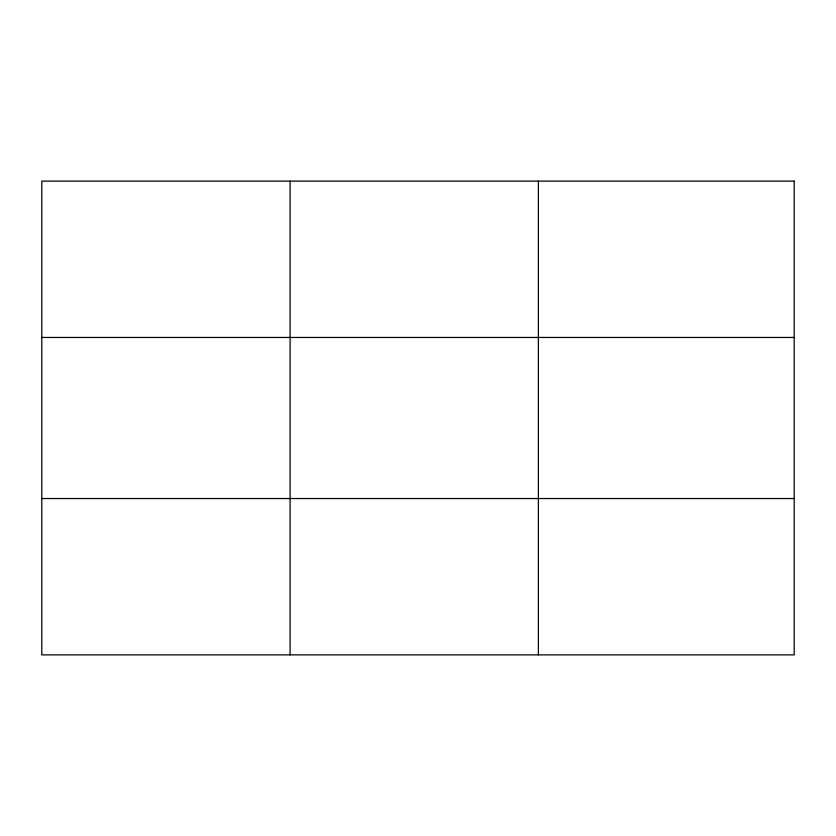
<?xml version="1.0" encoding="UTF-8"?>
<svg xmlns="http://www.w3.org/2000/svg" width="836" height="836" viewBox="0 0 836 836"><rect width="100%" height="100%" fill="white"/><g stroke="black" fill="none" stroke-linecap="round" stroke-linejoin="round"><path stroke-width="1.25" d="M290.092 654.87L290.092 181.13M538.384 654.87L538.384 181.13M41.8 337.462L794.2 337.462M41.8 498.538L794.2 498.538M794.2 181.13L794.2 654.87L41.8 654.87L41.8 181.13L794.2 181.13"/></g></svg>
